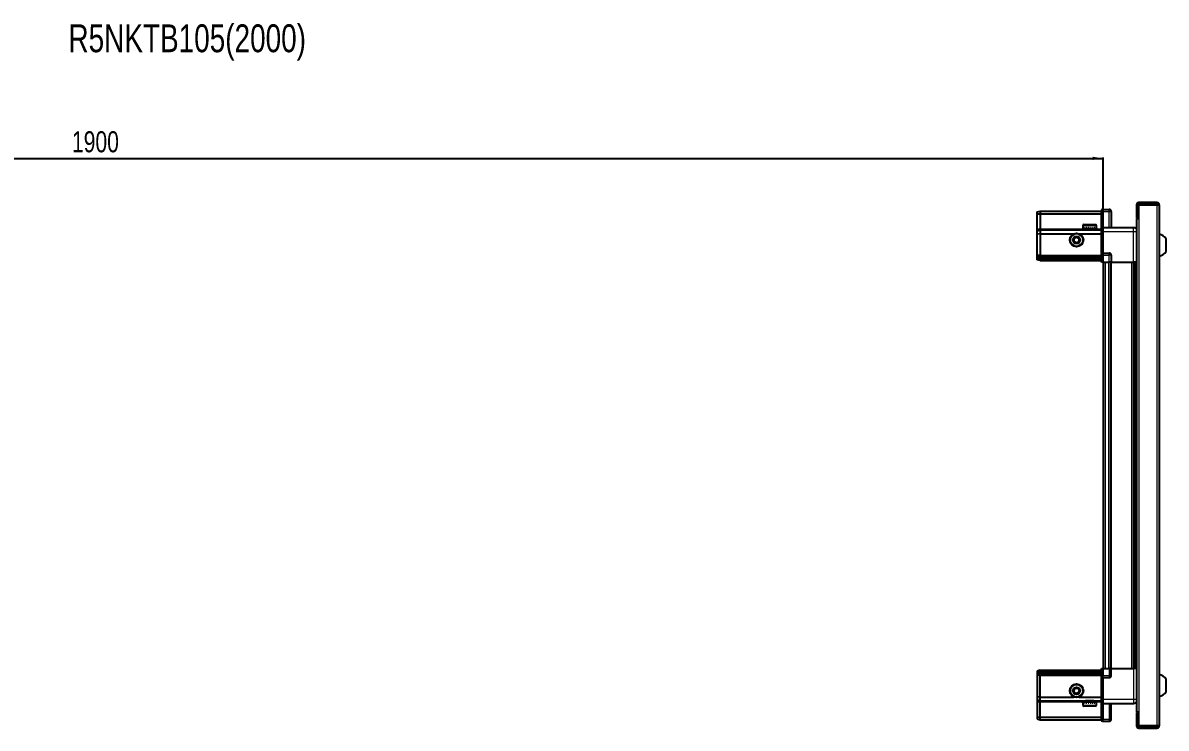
# Model space of a CAD drawing. Header units: millimetres. Extents: x 1415 to 5964, y -1265 to 1596.
# Drawn here: x 3683 to 4769, y 927 to 1596 of the extents above; entities that cross this region are included whole.
import ezdxf

# ---------------------------------------------------------------- set-up
doc = ezdxf.new("R2010")
doc.units = ezdxf.units.MM
doc.layers.add('FORMAT', color=7, linetype='Continuous')
doc.styles.add('SLDTEXTSTYLE0', font='TXT', dxfattribs={"width": 0.75})
doc.dimstyles.new('SLDDIMSTYLE0', dxfattribs={"dimtxt": 20, "dimasz": 10, "dimexe": 0, "dimexo": 0.0625, "dimgap": 5, "dimtad": 2, "dimdec": 1, "dimrnd": 1e-09, "dimzin": 12, "dimdsep": 46, "dimtxsty": 'SLDTEXTSTYLE0', "dimsah": 1, "dimcen": 0.09, "dimadec": 0, "dimazin": 3, "dimtfac": 1, "dimtofl": 0, "dimtmove": 0, "dimatfit": 3, "dimfxl": 0, "dimfrac": 2, "dimtolj": 1, "dimtzin": 12, "dimarcsym": 0})

# ---------------------------------------------------------------- blocks, each defined once
blk = doc.blocks.new('_D_5')
at = {"layer": 'FORMAT'}
for p, q in [((2809.3, 1369.3), (2809.3, 1468.8)), ((2809.3, 1467.8), (4709.3, 1467.8)), ((4709.3, 1369.3), (4709.3, 1468.8))]:
    blk.add_line(p, q, dxfattribs=at)
for points in [[(2809.3, 1467.8), (2819.3, 1466.3), (2819.3, 1469.4)], [(4709.3, 1467.8), (4699.3, 1469.4), (4699.3, 1466.3)]]:
    blk.add_solid(points, dxfattribs=at)
at = {"layer": 'FORMAT', "insert": (3729.7, 1493.6), "char_height": 20, "attachment_point": 1, "style": 'SLDTEXTSTYLE0'}
blk.add_mtext('1900', dxfattribs=at)

msp = doc.modelspace()

# ---------------------------------------------------------------- linework, layer by layer
at = {"color": 7, "linetype": 'Continuous', "lineweight": 25}
for p, q in [((4741.13, 1423.72), (4741.13, 1411.32)), ((4742.63, 1423.72), (4742.63, 1411.32)), ((4743.13, 1410.82), (4743.13, 1423.72)), ((4743.13, 1423.72), (4760.53, 1423.72)), ((4760.53, 1425.82), (4743.23, 1425.82)), ((4760.53, 1424.32), (4743.23, 1424.32)), ((4760.53, 1424.32), (4760.53, 1425.82)), ((4760.53, 1423.72), (4762.63, 1423.72)), ((4762.63, 1423.72), (4762.63, 928.92)), ((4646.63, 1417.02), (4649.63, 1417.82)), ((4646.63, 1415.17), (4646.63, 1417.02)), ((4646.63, 1415.17), (4649.63, 1415.32)), ((4646.63, 1400.82), (4646.63, 1415.17)), ((4649.63, 1417.82), (4649.63, 1415.32)), ((4649.63, 1417.82), (4707.93, 1417.82)), ((4649.63, 1415.32), (4649.63, 1400.82)), ((4649.63, 1415.32), (4707.93, 1415.32)), ((4708.79, 1419.32), (4707.93, 1418.82)), ((4708.79, 1419.32), (4707.93, 1418.82)), ((4707.93, 1418.82), (4707.93, 1417.32)), ((4707.93, 1402.52), (4707.93, 1417.32)), ((4709.13, 1419.32), (4708.79, 1419.32)), ((4709.13, 1419.32), (4708.79, 1419.32)), ((4709.13, 1419.32), (4709.13, 1419.32)), ((4709.13, 1417.32), (4709.13, 1419.32)), ((4709.13, 1419.32), (4715.13, 1419.32)), ((4709.13, 1417.32), (4709.13, 1402.52)), ((4717.13, 1417.32), (4717.13, 1402.32)), ((4690.13, 1404.22), (4690.13, 1401.32)), ((4690.13, 1401.32), (4690.16, 1401.32)), ((4690.28, 1401.82), (4690.16, 1401.82)), ((4690.16, 1401.82), (4690.16, 1401.32)), ((4690.16, 1401.32), (4690.28, 1401.32)), ((4690.28, 1401.82), (4690.28, 1401.32)), ((4690.28, 1401.32), (4690.69, 1401.32)), ((4691.03, 1401.82), (4690.69, 1401.82)), ((4690.69, 1401.82), (4690.69, 1401.32)), ((4690.69, 1401.32), (4691.03, 1401.32)), ((4690.93, 1405.02), (4702.33, 1405.02)), ((4691.03, 1401.82), (4691.03, 1401.32)), ((4691.03, 1401.32), (4691.8, 1401.32)), ((4692.33, 1401.82), (4691.8, 1401.82)), ((4691.8, 1401.82), (4691.8, 1401.32)), ((4691.8, 1401.32), (4692.33, 1401.32)), ((4692.23, 1401.32), (4692.23, 1401.22)), ((4692.23, 1401.22), (4701.03, 1401.22)), ((4692.33, 1401.82), (4692.33, 1401.32)), ((4692.33, 1401.32), (4693.39, 1401.32)), ((4694.05, 1401.82), (4693.39, 1401.82)), ((4693.39, 1401.82), (4693.39, 1401.32)), ((4693.39, 1401.32), (4694.05, 1401.32)), ((4694.05, 1401.82), (4694.05, 1401.32)), ((4694.05, 1401.32), (4695.29, 1401.32)), ((4696.02, 1401.82), (4695.29, 1401.82)), ((4695.29, 1401.82), (4695.29, 1401.32)), ((4695.29, 1401.32), (4695.72, 1401.32)), ((4695.72, 1401.82), (4695.72, 1401.32)), ((4696.02, 1401.82), (4696.02, 1401.32)), ((4696.02, 1401.32), (4697.32, 1401.32)), ((4698.05, 1401.82), (4697.32, 1401.82)), ((4697.32, 1401.82), (4697.32, 1401.32)), ((4697.59, 1401.82), (4697.59, 1401.32)), ((4697.59, 1401.32), (4698.05, 1401.32)), ((4698.05, 1401.82), (4698.05, 1401.32)), ((4698.05, 1401.32), (4699.28, 1401.32)), ((4699.94, 1401.82), (4699.28, 1401.82)), ((4699.28, 1401.82), (4699.28, 1401.32)), ((4699.28, 1401.32), (4699.94, 1401.32)), ((4699.94, 1401.82), (4699.94, 1401.32)), ((4699.94, 1401.32), (4700.98, 1401.32)), ((4701.5, 1401.82), (4700.98, 1401.82)), ((4700.98, 1401.82), (4700.98, 1401.32)), ((4700.98, 1401.32), (4701.5, 1401.32)), ((4701.03, 1401.22), (4701.03, 1401.32)), ((4701.5, 1401.82), (4701.5, 1401.32)), ((4701.5, 1401.32), (4702.26, 1401.32)), ((4702.59, 1401.82), (4702.26, 1401.82)), ((4702.26, 1401.82), (4702.26, 1401.32)), ((4702.26, 1401.32), (4702.59, 1401.32)), ((4702.59, 1401.82), (4702.59, 1401.32)), ((4702.59, 1401.32), (4702.99, 1401.32)), ((4703.1, 1401.82), (4702.99, 1401.82)), ((4702.99, 1401.82), (4702.99, 1401.32)), ((4702.99, 1401.32), (4703.1, 1401.32)), ((4703.1, 1401.82), (4703.1, 1401.32)), ((4703.1, 1401.32), (4703.13, 1401.32)), ((4703.13, 1401.32), (4703.13, 1404.22)), ((4707.93, 1402.32), (4707.93, 1402.52)), ((4709.13, 1402.32), (4707.93, 1402.32)), ((4707.93, 1398.32), (4707.93, 1402.32)), ((4709.13, 1402.52), (4709.13, 1402.32)), ((4709.13, 1402.32), (4709.13, 1398.32)), ((4709.13, 1402.32), (4738.13, 1402.32)), ((4741.03, 1410.82), (4741.03, 941.82)), ((4741.03, 1410.82), (4743.13, 1410.82)), ((4741.13, 1411.32), (4742.63, 1411.32)), ((4646.63, 1399.02), (4646.63, 1400.82)), ((4646.63, 1399.02), (4649.63, 1399.82)), ((4646.63, 1395.99), (4646.63, 1399.02)), ((4649.63, 1396.32), (4646.63, 1395.99)), ((4646.63, 1375.82), (4646.63, 1395.99)), ((4649.63, 1400.82), (4649.63, 1399.82)), ((4649.63, 1399.82), (4649.63, 1396.32)), ((4649.63, 1399.82), (4707.93, 1399.82)), ((4649.63, 1396.32), (4649.63, 1375.82)), ((4649.63, 1396.32), (4681.63, 1396.32)), ((4686.63, 1396.32), (4707.93, 1396.32)), ((4692.63, 1400.82), (4693.32, 1400.34)), ((4692.63, 1400.82), (4700.63, 1400.82)), ((4693.32, 1400.34), (4692.63, 1399.86)), ((4692.63, 1399.86), (4692.63, 1399.82)), ((4692.63, 1399.86), (4700.63, 1399.86)), ((4693.32, 1400.34), (4699.94, 1400.34)), ((4699.94, 1400.34), (4700.63, 1400.82)), ((4700.63, 1399.86), (4699.94, 1400.34)), ((4700.63, 1399.82), (4700.63, 1399.86)), ((4707.93, 1378.02), (4707.93, 1398.32)), ((4709.13, 1398.32), (4709.13, 1378.02)), ((4769.23, 1379.32), (4769.23, 1391.32)), ((4646.63, 1374.02), (4646.63, 1375.82)), ((4649.63, 1374.82), (4646.63, 1374.02)), ((4646.63, 1373.28), (4646.63, 1374.02)), ((4649.63, 1373.82), (4646.63, 1373.28)), ((4646.63, 1372.78), (4646.63, 1373.28)), ((4649.63, 1372.32), (4646.63, 1372.78)), ((4646.63, 1371.63), (4646.63, 1372.78)), ((4649.63, 1370.82), (4646.63, 1371.63)), ((4649.63, 1375.82), (4649.63, 1374.82)), ((4649.63, 1374.82), (4649.63, 1373.82)), ((4649.63, 1374.82), (4707.93, 1374.82)), ((4649.63, 1373.82), (4649.63, 1372.32)), ((4649.63, 1373.82), (4707.93, 1373.82)), ((4649.63, 1372.32), (4707.93, 1372.32)), ((4649.63, 1372.32), (4649.63, 1370.82)), ((4649.63, 1370.82), (4707.93, 1370.82)), ((4707.93, 1377.82), (4707.93, 1378.02)), ((4709.13, 1377.82), (4707.93, 1377.82)), ((4707.93, 1377.82), (4707.93, 1377.15)), ((4707.93, 1369.32), (4707.93, 1377.15)), ((4708.79, 1369.32), (4707.93, 1369.32)), ((4708.79, 1375.82), (4708.79, 1369.32)), ((4709.13, 1369.32), (4708.79, 1369.32)), ((4709.13, 1378.02), (4709.13, 1377.82)), ((4709.13, 1375.82), (4709.13, 1377.82)), ((4709.13, 1375.82), (4709.13, 1377.82)), ((4709.13, 1377.82), (4715.13, 1377.82)), ((4709.13, 1375.82), (4709.13, 1369.32)), ((4709.13, 1369.32), (4715.13, 1369.32)), ((4709.28, 1369.32), (4709.28, 983.32)), ((4717.13, 1369.32), (4715.13, 1369.32)), ((4716.48, 1369.32), (4716.48, 983.32)), ((4717.13, 1375.82), (4717.13, 1369.32)), ((4717.13, 1369.32), (4738.13, 1369.32)), ((4739.15, 983.32), (4739.15, 1369.32)), ((4739.18, 983.32), (4739.18, 1369.32)), ((4740.98, 1369.32), (4740.98, 983.32)), ((4649.63, 981.82), (4646.63, 981.02)), ((4646.63, 981.02), (4646.63, 979.87)), ((4649.63, 980.32), (4646.63, 979.87)), ((4646.63, 979.87), (4646.63, 979.37)), ((4649.63, 978.82), (4646.63, 979.37)), ((4646.63, 979.37), (4646.63, 978.63)), ((4649.63, 977.82), (4646.63, 978.63)), ((4646.63, 978.63), (4646.63, 976.82)), ((4649.63, 980.32), (4649.63, 981.82)), ((4649.63, 981.82), (4707.93, 981.82)), ((4649.63, 978.82), (4649.63, 980.32)), ((4649.63, 980.32), (4707.93, 980.32)), ((4649.63, 978.82), (4707.93, 978.82)), ((4649.63, 977.82), (4649.63, 978.82)), ((4649.63, 977.82), (4707.93, 977.82)), ((4649.63, 976.82), (4649.63, 977.82)), ((4707.93, 975.5), (4707.93, 983.32)), ((4707.93, 983.32), (4708.79, 983.32)), ((4708.79, 983.32), (4708.79, 983.32)), ((4708.79, 983.32), (4708.79, 976.82)), ((4709.13, 983.32), (4708.79, 983.32)), ((4709.13, 983.32), (4709.13, 976.82)), ((4709.13, 983.32), (4709.13, 983.32)), ((4709.13, 983.32), (4709.13, 976.82)), ((4709.13, 983.32), (4715.13, 983.32)), ((4717.13, 983.32), (4715.13, 983.32)), ((4717.13, 976.82), (4717.13, 983.32)), ((4717.13, 983.32), (4738.13, 983.32)), ((4646.63, 976.82), (4646.63, 956.66)), ((4649.63, 956.32), (4649.63, 976.82)), ((4707.93, 975.5), (4707.93, 974.82)), ((4709.13, 974.82), (4707.93, 974.82)), ((4707.93, 974.62), (4707.93, 974.82)), ((4707.93, 954.32), (4707.93, 974.62)), ((4709.13, 974.82), (4709.13, 976.82)), ((4709.13, 974.82), (4709.13, 974.62)), ((4709.13, 974.82), (4715.13, 974.82)), ((4709.13, 974.62), (4709.13, 954.32)), ((4769.23, 961.32), (4769.23, 973.32)), ((4649.63, 956.32), (4646.63, 956.66)), ((4646.63, 956.66), (4646.63, 953.63)), ((4649.63, 956.32), (4681.63, 956.32)), ((4649.63, 952.82), (4649.63, 956.32)), ((4686.63, 956.32), (4707.93, 956.32)), ((4646.63, 953.63), (4649.63, 952.82)), ((4646.63, 953.63), (4646.63, 951.82)), ((4646.63, 951.82), (4646.63, 937.48)), ((4649.63, 952.82), (4707.93, 952.82)), ((4649.63, 951.82), (4649.63, 952.82)), ((4649.63, 937.32), (4649.63, 951.82)), ((4690.13, 951.32), (4690.13, 948.42)), ((4690.14, 951.32), (4690.13, 951.32)), ((4690.14, 950.82), (4690.14, 951.32)), ((4690.24, 951.32), (4690.14, 951.32)), ((4690.14, 950.82), (4690.24, 950.82)), ((4690.24, 950.82), (4690.24, 951.32)), ((4690.61, 951.32), (4690.24, 951.32)), ((4690.61, 950.82), (4690.61, 951.32)), ((4690.93, 951.32), (4690.61, 951.32)), ((4690.61, 950.82), (4690.93, 950.82)), ((4690.93, 950.82), (4690.93, 951.32)), ((4691.67, 951.32), (4690.93, 951.32)), ((4702.33, 947.62), (4690.93, 947.62)), ((4691.67, 950.82), (4691.67, 951.32)), ((4692.18, 951.32), (4691.67, 951.32)), ((4691.67, 950.82), (4692.18, 950.82)), ((4692.18, 950.82), (4692.18, 951.32)), ((4693.21, 951.32), (4692.18, 951.32)), ((4692.23, 951.42), (4692.23, 951.32)), ((4701.03, 951.42), (4692.23, 951.42)), ((4692.63, 952.82), (4692.63, 952.79)), ((4692.63, 952.79), (4693.32, 952.31)), ((4700.63, 952.79), (4692.63, 952.79)), ((4693.32, 952.31), (4692.63, 951.82)), ((4700.63, 951.82), (4692.63, 951.82)), ((4693.21, 950.82), (4693.21, 951.32)), ((4693.86, 951.32), (4693.21, 951.32)), ((4693.21, 950.82), (4693.86, 950.82)), ((4699.94, 952.31), (4693.32, 952.31)), ((4693.86, 950.82), (4693.86, 951.32)), ((4695.09, 951.32), (4693.86, 951.32)), ((4695.09, 950.82), (4695.09, 951.32)), ((4695.59, 951.32), (4695.09, 951.32)), ((4695.09, 950.82), (4695.82, 950.82)), ((4695.59, 950.82), (4695.59, 951.32)), ((4695.82, 950.82), (4695.82, 951.32)), ((4697.12, 951.32), (4695.82, 951.32)), ((4697.12, 950.82), (4697.12, 951.32)), ((4697.12, 950.82), (4697.85, 950.82)), ((4697.45, 950.82), (4697.45, 951.32)), ((4697.85, 951.32), (4697.45, 951.32)), ((4697.85, 950.82), (4697.85, 951.32)), ((4699.1, 951.32), (4697.85, 951.32)), ((4699.1, 950.82), (4699.1, 951.32)), ((4699.76, 951.32), (4699.1, 951.32)), ((4699.1, 950.82), (4699.76, 950.82)), ((4699.76, 950.82), (4699.76, 951.32)), ((4700.83, 951.32), (4699.76, 951.32)), ((4699.94, 952.31), (4700.63, 952.79)), ((4700.63, 951.82), (4699.94, 952.31)), ((4700.63, 952.79), (4700.63, 952.82)), ((4700.83, 950.82), (4700.83, 951.32)), ((4701.37, 951.32), (4700.83, 951.32)), ((4700.83, 950.82), (4701.37, 950.82)), ((4701.03, 951.32), (4701.03, 951.42)), ((4701.37, 950.82), (4701.37, 951.32)), ((4702.16, 951.32), (4701.37, 951.32)), ((4702.16, 950.82), (4702.16, 951.32)), ((4702.51, 951.32), (4702.16, 951.32)), ((4702.16, 950.82), (4702.51, 950.82)), ((4702.51, 950.82), (4702.51, 951.32)), ((4702.94, 951.32), (4702.51, 951.32)), ((4702.94, 950.82), (4702.94, 951.32)), ((4703.08, 951.32), (4702.94, 951.32)), ((4702.94, 950.82), (4703.08, 950.82)), ((4703.08, 950.82), (4703.08, 951.32)), ((4703.13, 951.32), (4703.08, 951.32)), ((4703.13, 948.42), (4703.13, 951.32)), ((4707.93, 950.32), (4707.93, 954.32)), ((4709.13, 950.32), (4707.93, 950.32)), ((4707.93, 950.12), (4707.93, 950.32)), ((4707.93, 935.32), (4707.93, 950.12)), ((4709.13, 954.32), (4709.13, 950.32)), ((4709.13, 950.32), (4709.13, 950.12)), ((4709.13, 950.32), (4738.13, 950.32)), ((4709.13, 950.12), (4709.13, 935.32)), ((4709.13, 950.12), (4709.13, 935.32)), ((4717.13, 935.32), (4717.13, 950.32)), ((4646.63, 937.48), (4649.63, 937.32)), ((4646.63, 937.48), (4646.63, 935.63)), ((4646.63, 935.63), (4649.63, 934.82)), ((4649.63, 937.32), (4707.93, 937.32)), ((4649.63, 934.82), (4649.63, 937.32)), ((4649.63, 934.82), (4707.93, 934.82)), ((4707.93, 935.32), (4707.93, 933.82)), ((4709.13, 933.32), (4709.13, 935.32)), ((4743.13, 941.82), (4741.03, 941.82)), ((4741.13, 941.32), (4742.63, 941.32)), ((4741.13, 941.32), (4741.13, 928.92)), ((4742.63, 941.32), (4742.63, 928.92)), ((4743.13, 928.92), (4743.13, 941.82)), ((4707.93, 933.82), (4708.79, 933.32)), ((4709.13, 933.32), (4708.79, 933.32)), ((4709.13, 933.32), (4715.13, 933.32)), ((4760.53, 928.92), (4743.13, 928.92)), ((4743.23, 928.32), (4760.53, 928.32)), ((4743.23, 926.82), (4760.53, 926.82)), ((4762.63, 928.92), (4760.53, 928.92)), ((4760.53, 928.32), (4760.53, 926.82))]:
    msp.add_line(p, q, dxfattribs=at)
at = {"color": 8, "linetype": 'Continuous', "lineweight": 18}
for p, q in [((4742.63, 1423.72), (4741.13, 1423.72)), ((4743.23, 1424.32), (4743.23, 1425.82)), ((4760.53, 1423.72), (4760.53, 928.92)), ((4709.13, 1417.32), (4707.93, 1417.32)), ((4709.13, 1417.32), (4715.13, 1417.32)), ((4715.13, 1417.32), (4715.13, 1419.32)), ((4715.13, 1402.32), (4715.13, 1417.32)), ((4715.13, 1417.32), (4717.13, 1417.32)), ((4690.13, 1404.22), (4703.13, 1404.22)), ((4707.93, 1402.52), (4709.13, 1402.52)), ((4743.13, 1410.82), (4743.13, 941.82)), ((4646.63, 1400.82), (4649.63, 1400.82)), ((4649.63, 1400.82), (4692.63, 1400.82)), ((4700.63, 1400.82), (4707.93, 1400.82)), ((4709.13, 1398.32), (4707.93, 1398.32)), ((4709.13, 1398.32), (4738.13, 1398.32)), ((4738.13, 1369.32), (4738.13, 1398.32)), ((4649.63, 1375.82), (4646.63, 1375.82)), ((4649.63, 1375.82), (4707.93, 1375.82)), ((4707.93, 1378.02), (4709.13, 1378.02)), ((4709.13, 1375.82), (4708.79, 1375.82)), ((4709.13, 1375.82), (4715.13, 1375.82)), ((4711.28, 1369.32), (4711.28, 983.32)), ((4714.48, 1369.32), (4714.48, 983.32)), ((4715.13, 1375.82), (4715.13, 1377.82)), ((4717.13, 1375.82), (4715.13, 1375.82)), ((4715.13, 1369.32), (4715.13, 1375.82)), ((4717.13, 1369.32), (4717.13, 983.32)), ((4736.53, 983.32), (4736.53, 1369.32)), ((4737.94, 1369.32), (4737.94, 983.32)), ((4740.39, 983.32), (4740.39, 1369.32)), ((4709.13, 983.32), (4708.79, 983.32)), ((4715.13, 983.32), (4715.13, 976.82)), ((4738.13, 983.32), (4738.13, 954.32)), ((4649.63, 976.82), (4646.63, 976.82)), ((4649.63, 976.82), (4707.93, 976.82)), ((4709.13, 974.62), (4707.93, 974.62)), ((4709.13, 976.82), (4708.79, 976.82)), ((4709.13, 976.82), (4715.13, 976.82)), ((4715.13, 976.82), (4715.13, 974.82)), ((4717.13, 976.82), (4715.13, 976.82)), ((4646.63, 951.82), (4649.63, 951.82)), ((4649.63, 951.82), (4692.63, 951.82)), ((4703.13, 948.42), (4690.13, 948.42)), ((4700.63, 951.82), (4707.93, 951.82)), ((4709.13, 954.32), (4707.93, 954.32)), ((4709.13, 950.12), (4707.93, 950.12)), ((4709.13, 954.32), (4738.13, 954.32)), ((4715.13, 950.32), (4715.13, 935.32)), ((4709.13, 935.32), (4707.93, 935.32)), ((4709.13, 935.32), (4715.13, 935.32)), ((4715.13, 935.32), (4717.13, 935.32)), ((4715.13, 935.32), (4715.13, 933.32)), ((4742.63, 928.92), (4741.13, 928.92)), ((4743.23, 928.32), (4743.23, 926.82))]:
    msp.add_line(p, q, dxfattribs=at)
at = {"color": 7, "linetype": 'Continuous', "lineweight": 25}
for centre, radius in [((4684.13, 1390.32), 6.5), ((4684.13, 1390.32), 3.46), ((4684.13, 962.32), 6.5), ((4684.13, 962.32), 3.46)]:
    msp.add_circle(centre, radius, dxfattribs=at)
at = {"color": 8, "linetype": 'Continuous', "lineweight": 18}
for centre in [(4684.13, 1390.32), (4684.13, 962.32)]:
    msp.add_circle(centre, 5.7, dxfattribs=at)
at = {"color": 7, "linetype": 'Continuous', "lineweight": 25}
for centre, radius, start, end in [((4743.23, 1423.72), 2.1, 90, 180), ((4743.23, 1423.72), 0.6, 90, 180), ((4760.53, 1423.72), 2.1, 0, 90), ((4760.53, 1423.72), 0.6, 0, 90), ((4715.13, 1417.32), 2, 0, 90), ((4690.93, 1404.22), 0.8, 90, 180), ((4692.23, 1400.82), 0.4, 0, 90), ((4701.03, 1400.82), 0.4, 90, 180), ((4702.33, 1404.22), 0.8, 0, 90), ((4684.13, 1390.32), 2.5, 120.74103, 180.74103), ((4684.13, 1390.32), 2.5, 180.74103, 240.74103), ((4684.13, 1390.32), 2.5, 60.74103, 120.74103), ((4684.13, 1390.32), 2.5, 0.74103, 60.74103), ((4684.13, 1390.32), 2.5, 300.74103, 0.74103), ((4759.6, 1384.3), 11.91, 36.1266, 75.29965), ((4684.13, 1390.32), 2.5, 240.74103, 300.74103), ((4715.13, 1375.82), 2, 0, 90), ((4759.6, 1386.35), 11.91, 284.70035, 323.8734), ((4759.6, 966.3), 11.91, 36.1266, 75.29965), ((4715.13, 976.82), 2, 270, 0), ((4684.13, 962.32), 2.5, 155.91157, 215.91157), ((4684.13, 962.32), 2.5, 95.91157, 155.91157), ((4684.13, 962.32), 2.5, 215.91157, 275.91157), ((4684.13, 962.32), 2.5, 35.91157, 95.91157), ((4684.13, 962.32), 2.5, 275.91157, 335.91157), ((4684.13, 962.32), 2.5, 335.91157, 35.91157), ((4759.6, 968.35), 11.91, 284.70035, 323.8734), ((4690.93, 948.42), 0.8, 180, 270), ((4692.23, 951.82), 0.4, 270, 0), ((4701.03, 951.82), 0.4, 180, 270), ((4702.33, 948.42), 0.8, 270, 0), ((4715.13, 935.32), 2, 270, 0), ((4743.23, 928.92), 2.1, 180, 270), ((4743.23, 928.92), 0.6, 180, 270), ((4760.53, 928.92), 0.6, 270, 0), ((4760.53, 928.92), 2.1, 270, 0)]:
    msp.add_arc(centre, radius, start, end, dxfattribs=at)
for centre, start_param, end_param in [((4705.33, 1375.82), 0, 0.7227342), ((4705.33, 976.82), 5.5604511, 6.2831853)]:
    msp.add_ellipse(centre, major_axis=(3.46, 0), ratio=0.5773503, start_param=start_param, end_param=end_param, dxfattribs=at)
for points, knots in [([(4738.13, 1402.32), (4738.57, 1402.28), (4739.24, 1402.21), (4740.06, 1401.77), (4740.61, 1401.33), (4740.89, 1400.96), (4741.03, 1400.77)], [0, 0, 0, 0, 0.3842982, 0.5911726, 0.8024372, 1, 1, 1, 1]), ([(4681.61, 1391.73), (4682.05, 1392), (4682.88, 1392.49), (4683.7, 1392.98), (4684.09, 1393.21)], [0, 0, 0, 0, 0.5346859, 1, 1, 1, 1]), ([(4681.64, 1388.85), (4681.64, 1388.97), (4681.64, 1389.57), (4681.62, 1390.57), (4681.61, 1391.39), (4681.61, 1391.73)], [0, 0, 0, 0, 0.1331247, 0.6370994, 1, 1, 1, 1]), ([(4684.09, 1393.21), (4684.54, 1392.96), (4685.38, 1392.49), (4686.22, 1392.02), (4686.61, 1391.8)], [0, 0, 0, 0, 0.5346859, 1, 1, 1, 1]), ([(4686.61, 1391.8), (4686.61, 1391.45), (4686.62, 1390.63), (4686.63, 1389.64), (4686.64, 1389.04), (4686.64, 1388.91)], [0, 0, 0, 0, 0.3629006, 0.8668753, 1, 1, 1, 1]), ([(4684.16, 1387.44), (4683.71, 1387.69), (4682.87, 1388.16), (4682.03, 1388.63), (4681.64, 1388.85)], [0, 0, 0, 0, 0.5346859, 1, 1, 1, 1]), ([(4686.64, 1388.91), (4686.2, 1388.65), (4685.37, 1388.16), (4684.55, 1387.67), (4684.16, 1387.44)], [0, 0, 0, 0, 0.53468586, 1, 1, 1, 1]), ([(4740.98, 1369.32), (4740.94, 1369.32), (4740.72, 1369.32), (4740, 1369.32), (4739.04, 1369.32), (4738.38, 1369.32), (4738.13, 1369.32)], [0, 0, 0, 0, 0.0717073, 0.4209791, 0.7702508, 1, 1, 1, 1]), ([(4740.98, 983.32), (4740.94, 983.32), (4740.72, 983.32), (4740, 983.32), (4739.04, 983.32), (4738.38, 983.32), (4738.13, 983.32)], [0, 0, 0, 0, 0.0717073, 0.4209791, 0.7702508, 1, 1, 1, 1]), ([(4681.25, 962.03), (4681.46, 962.5), (4681.86, 963.38), (4682.25, 964.25), (4682.43, 964.66)], [0, 0, 0, 0, 0.5346859, 1, 1, 1, 1]), ([(4682.95, 959.69), (4682.64, 960.11), (4682.08, 960.89), (4681.52, 961.66), (4681.25, 962.03)], [0, 0, 0, 0, 0.5346859, 1, 1, 1, 1]), ([(4682.43, 964.66), (4682.78, 964.7), (4683.59, 964.78), (4684.58, 964.88), (4685.18, 964.95), (4685.3, 964.96)], [0, 0, 0, 0, 0.3629006, 0.8668753, 1, 1, 1, 1]), ([(4685.82, 959.99), (4685.69, 959.97), (4685.1, 959.91), (4684.11, 959.81), (4683.29, 959.72), (4682.95, 959.69)], [0, 0, 0, 0, 0.1331247, 0.6370994, 1, 1, 1, 1]), ([(4685.3, 964.96), (4685.61, 964.54), (4686.17, 963.76), (4686.74, 962.98), (4687, 962.62)], [0, 0, 0, 0, 0.53468586, 1, 1, 1, 1]), ([(4687, 962.62), (4686.79, 962.15), (4686.39, 961.27), (4686, 960.39), (4685.82, 959.99)], [0, 0, 0, 0, 0.5346859, 1, 1, 1, 1]), ([(4738.13, 950.32), (4738.57, 950.37), (4739.24, 950.44), (4740.06, 950.88), (4740.61, 951.32), (4740.89, 951.69), (4741.03, 951.87)], [0, 0, 0, 0, 0.38429816, 0.59117259, 0.8024372, 1, 1, 1, 1])]:
    msp.add_open_spline(points, degree=3, knots=knots, dxfattribs=at)
at = {"color": 8, "linetype": 'Continuous', "lineweight": 18}
for points in [[(4738.13, 1398.32), (4738.13, 1398.85), (4738.13, 1399.9), (4738.13, 1401.22), (4738.13, 1402.14), (4738.13, 1402.26), (4738.13, 1402.32)], [(4738.13, 954.32), (4738.13, 953.8), (4738.13, 952.75), (4738.13, 951.43), (4738.13, 950.5), (4738.13, 950.38), (4738.13, 950.32)]]:
    msp.add_open_spline(points, degree=3, dxfattribs=at)
for points in [[(4738.13, 1398.32), (4738.57, 1398.32), (4739.24, 1398.32), (4740.06, 1398.32), (4740.61, 1398.32), (4740.89, 1398.32), (4741.03, 1398.32)], [(4738.13, 954.32), (4738.57, 954.32), (4739.24, 954.32), (4740.06, 954.32), (4740.61, 954.32), (4740.89, 954.32), (4741.03, 954.32)]]:
    msp.add_open_spline(points, degree=3, knots=[0, 0, 0, 0, 0.3842982, 0.5911726, 0.8024372, 1, 1, 1, 1], dxfattribs=at)

# ---------------------------------------------------------------- texts
at = {"layer": 'FORMAT', "insert": (3726.39, 1595.08), "char_height": 26.4583, "attachment_point": 1, "style": 'SLDTEXTSTYLE0'}
msp.add_mtext('R5NKTB105(2000)', dxfattribs=at)

# ---------------------------------------------------------------- dimensions: what is measured, and where the dimension line sits
at = {"layer": 'FORMAT'}
dim = msp.add_linear_dim(base=(4709.28, 1467.82), p1=(2809.28, 1369.32), p2=(4709.28, 1369.32), angle=0, dimstyle='SLDDIMSTYLE0', dxfattribs=at)
dim.commit()
dim.dimension.update_dxf_attribs({"geometry": '_D_5', "text_midpoint": (3759.28, 1467.82), "dimtype": 160})

doc.saveas('drawing.dxf')
